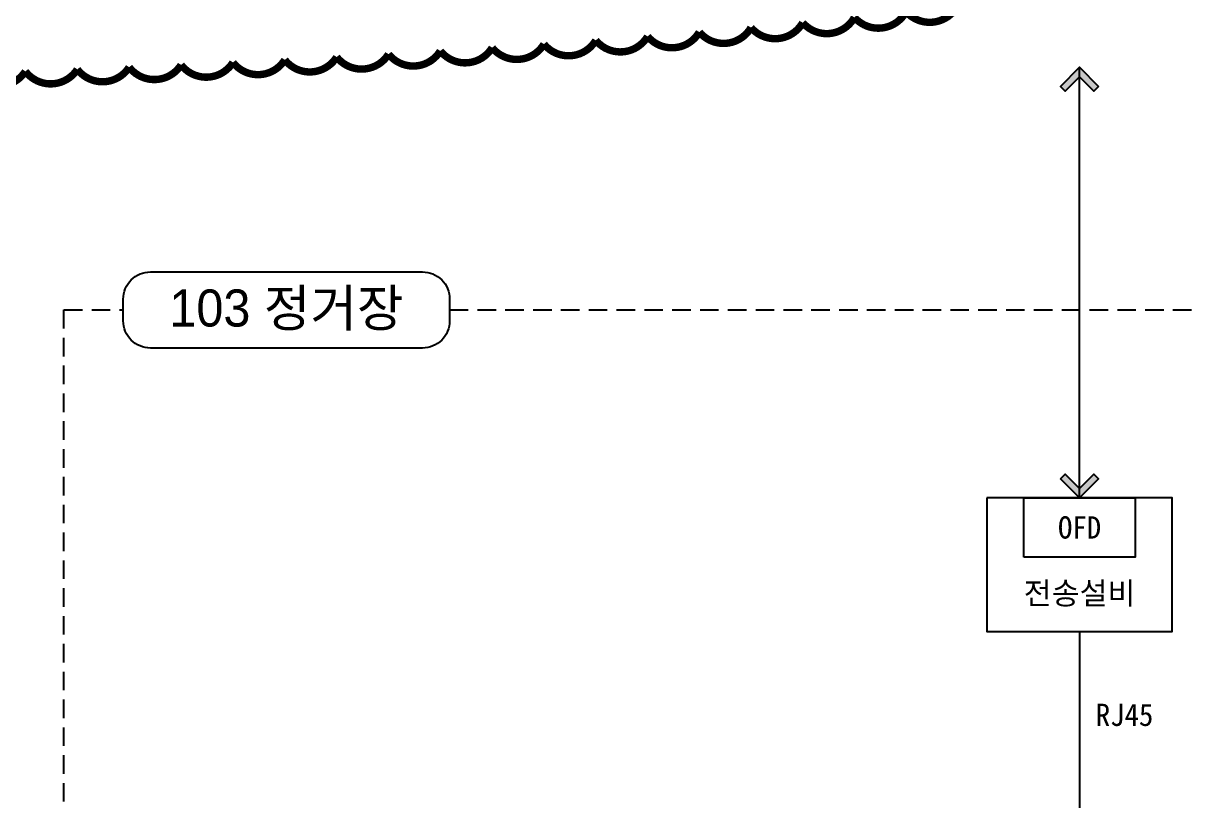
# Model space of a CAD drawing. Header units: millimetres. Extents: x 0 to 841, y 0 to 594.
# Drawn here: x 543.7 to 700.2, y 229.5 to 334.3 of the extents above; entities that cross this region are included whole.
import ezdxf
from ezdxf.enums import TextEntityAlignment as Align

# ---------------------------------------------------------------- set-up
doc = ezdxf.new("R2010")
doc.units = ezdxf.units.MM
doc.header["$LTSCALE"] = 10
doc.linetypes.add('HIDDEN', pattern=[0.375, 0.25, -0.125])
for name, color, linetype in [('DIM01', 1, 'Continuous'), ('LINE01', 4, 'Continuous'), ('LINE03', 3, 'Continuous'), ('LINE04', 4, 'Continuous'), ('LINE05', 2, 'Continuous'), ('TEXT02', 6, 'Continuous'), ('TEXT03', 7, 'Continuous')]:
    doc.layers.add(name, color=color, linetype=linetype)
doc.styles.get("Standard").update_dxf_attribs({"font": 'GulimChe.ttf'})

msp = doc.modelspace()

# ---------------------------------------------------------------- hatches: boundary and pattern name
at = {"layer": 'DIM01'}
h = msp.add_hatch(color=256, dxfattribs=at)
h.paths.add_polyline_path([(683.48, 325.75), (684.12, 325.11), (686.05, 327.03), (686.05, 328.32)])
h.paths.add_polyline_path([(687.98, 325.11), (688.62, 325.75), (686.05, 328.32), (686.05, 327.03)])
h = msp.add_hatch(color=256, dxfattribs=at)
h.paths.add_polyline_path([(688.62, 272.86), (687.98, 273.5), (686.05, 271.57), (686.05, 270.29)])
h.paths.add_polyline_path([(684.12, 273.5), (683.48, 272.86), (686.05, 270.29), (686.05, 271.57)])

# ---------------------------------------------------------------- linework, layer by layer
for points in [[(688.62, 325.75), (687.98, 325.11), (686.05, 327.03), (684.12, 325.11), (683.48, 325.75), (686.05, 328.32)], [(683.48, 272.86), (684.12, 273.5), (686.05, 271.57), (687.98, 273.5), (688.62, 272.86), (686.05, 270.29)]]:
    msp.add_lwpolyline(points, close=True, dxfattribs=at)
at = {"layer": 'LINE01'}
msp.add_line((686.05, 270.29), (686.05, 328.32), dxfattribs=at)
at = {"layer": 'LINE03', "const_width": 1}
msp.add_lwpolyline([(536.96, 327.53, 0.520567), (543.95, 327.78, 0.520567), (550.95, 328.05, 0.520567), (557.94, 328.34, 0.520567), (564.94, 328.65, 0.520567), (571.93, 328.98, 0.520567), (578.92, 329.33, 0.520567), (585.91, 329.71, 0.520567), (592.9, 330.1, 0.520567), (599.88, 330.53, 0.520567), (606.87, 330.97, 0.520567), (613.85, 331.45, 0.520567), (620.84, 331.96, 0.520567), (627.82, 332.49, 0.520567), (634.79, 333.07, 0.520567), (641.76, 333.68, 0.520567), (648.73, 334.34, 0.520567), (655.7, 335.05, 0.520567), (662.66, 335.81, 0.520567), (669.61, 336.63, 0.520567)], format="xyb", dxfattribs=at)
at = {"layer": 'LINE03'}
msp.add_lwpolyline([(560.8, 300.75), (597.47, 300.75, -0.414214), (601.14, 297.09), (601.14, 294.15, -0.414214), (597.47, 290.49), (560.8, 290.49, -0.414214), (557.14, 294.15), (557.14, 297.09, -0.414214)], format="xyb", close=True, dxfattribs=at)
at = {"layer": 'LINE03', "linetype": 'HIDDEN', "lineweight": -2}
msp.add_lwpolyline([(601.14, 295.62), (779.14, 295.62), (779.14, 105.62), (549.14, 105.62), (549.14, 295.62), (557.14, 295.62)], dxfattribs=at)
at = {"layer": 'LINE04'}
msp.add_line((686.05, 252.29), (686.05, 227.29), dxfattribs=at)
at = {"layer": 'LINE05'}
for points in [[(673.55, 270.29), (673.55, 252.29), (698.55, 252.29), (698.55, 270.29)], [(678.55, 262.29), (678.55, 270.29), (693.55, 270.29), (693.55, 262.29)]]:
    msp.add_lwpolyline(points, close=True, dxfattribs=at)

# ---------------------------------------------------------------- texts
at = {"layer": 'TEXT02', "insert": (579.14, 295.62), "char_height": 5, "attachment_point": 5}
msp.add_mtext_dynamic_manual_height_columns('{\\fGulim|b0|i0|c129|p50;103 정거장}', width=65.8964, gutter_width=30000, heights=[0], dxfattribs=at)
at = {"layer": 'TEXT03'}
msp.add_text('RJ45', height=3, dxfattribs=at).set_placement((692.11, 241.04), align=Align.MIDDLE)
at = {"layer": 'TEXT03', "char_height": 3, "width": 25, "attachment_point": 5}
for s, insert in [('OFD', (686.05, 266.29)), ('전송설비', (686.05, 257.29))]:
    msp.add_mtext(s, dxfattribs=dict(at, insert=insert))

doc.saveas('drawing.dxf')
